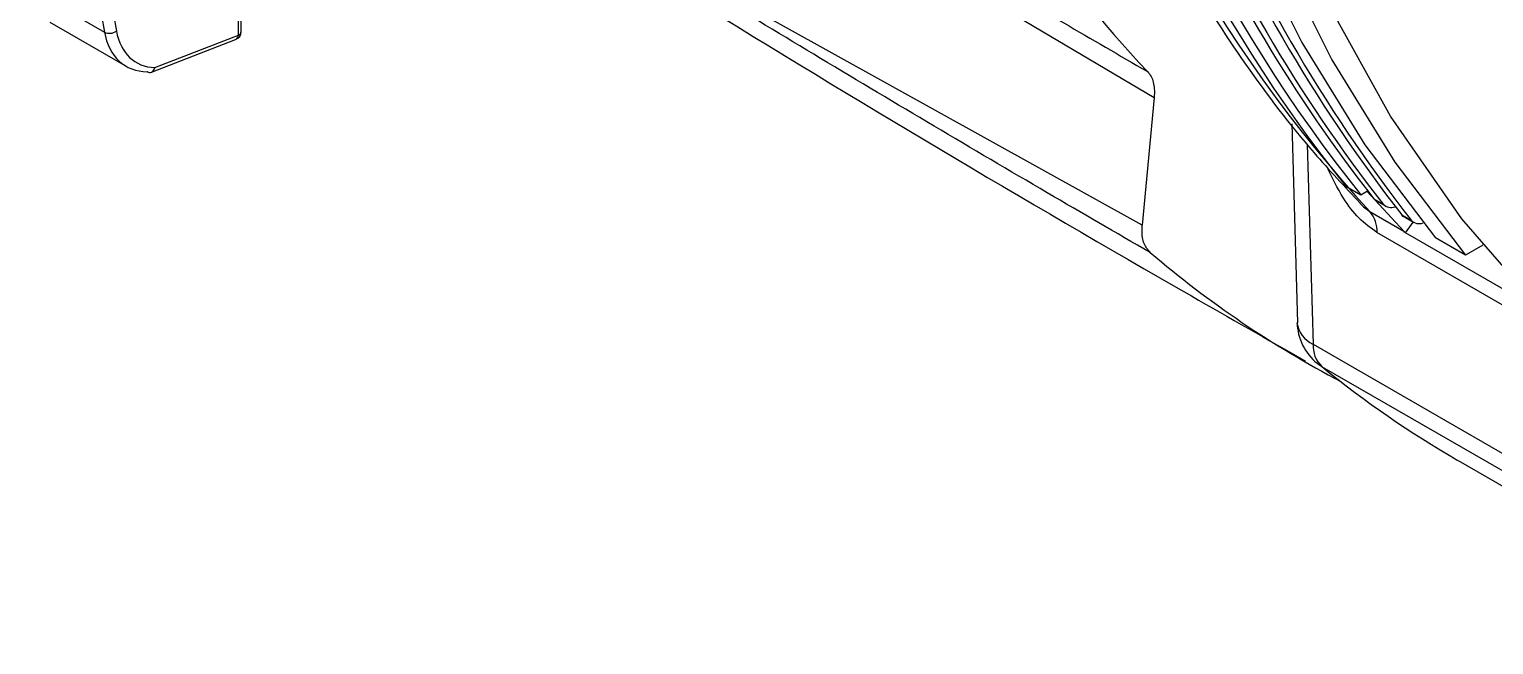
# Model space of a CAD drawing. Extents: x 8 to 113, y 1 to 87.
# Drawn here: x 16.085 to 17.745, y 64.761 to 65.459 of the extents above; entities that cross this region are included whole.
import ezdxf

# ---------------------------------------------------------------- set-up
doc = ezdxf.new("R2010")
doc.units = 0
doc.header["$MEASUREMENT"] = 0
doc.layers.add('OBJECT', color=7, linetype='CONTINUOUS')

msp = doc.modelspace()

# ---------------------------------------------------------------- linework, layer by layer
at = {"layer": 'OBJECT'}
for p, q in [((16.8817, 65.6652), (17.3604, 65.3811)), ((17.3469, 65.2363), (16.7265, 65.5808)), ((16.3219, 65.4519), (16.3219, 65.5581)), ((16.3252, 65.4562), (16.3252, 65.5624)), ((16.0848, 65.5046), (16.17, 65.4553)), ((16.108, 65.4667), (16.1946, 65.4167)), ((16.2273, 65.4153), (16.3219, 65.4519)), ((16.2233, 65.4099), (16.3188, 65.4469)), ((16.2189, 65.4103), (16.2186, 65.4104)), ((17.3604, 65.3811), (17.3469, 65.2363)), ((17.5164, 65.3512), (17.523, 65.1257)), ((17.5341, 65.3284), (17.5406, 65.1016)), ((17.5777, 65.2808), (17.5947, 65.271)), ((17.5947, 65.271), (17.6022, 65.2753)), ((17.6437, 65.2295), (17.6017, 65.2751)), ((17.6096, 65.2663), (17.6202, 65.2602)), ((17.6049, 65.2519), (17.6437, 65.2295)), ((17.6124, 65.2639), (17.623, 65.2578)), ((17.6414, 65.248), (17.6519, 65.2419)), ((17.6442, 65.2456), (17.6547, 65.2395)), ((17.6455, 65.2277), (17.6543, 65.2397)), ((18.2118, 64.8824), (17.6131, 65.228)), ((17.6455, 65.2277), (17.6437, 65.2295)), ((17.6453, 65.2276), (17.6455, 65.2277)), ((17.8013, 65.1376), (17.6453, 65.2276)), ((17.7134, 65.2025), (17.6794, 65.2221)), ((17.7331, 65.2139), (17.7134, 65.2025)), ((17.5406, 65.1016), (18.2144, 64.7126)), ((17.5507, 65.0759), (17.5453, 65.0796)), ((18.2245, 64.6869), (17.5507, 65.0759)), ((17.705, 64.9696), (18.3788, 64.5806))]:
    msp.add_line(p, q, dxfattribs=at)
at = {"layer": 'OBJECT', "flags": 128}
for points in [[(17.6794, 68.2433), (17.5993, 68.0455), (17.5278, 67.8469), (17.4652, 67.6485), (17.4118, 67.4512), (17.3678, 67.2556), (17.3334, 67.0626), (17.3088, 66.873), (17.2939, 66.6877), (17.289, 66.5073), (17.2939, 66.3326), (17.3088, 66.1644), (17.3334, 66.0034), (17.3678, 65.8501), (17.4118, 65.7053), (17.4652, 65.5696), (17.5278, 65.4435), (17.5993, 65.3275), (17.6794, 65.2221)], [(17.7134, 68.2237), (17.6332, 68.0259), (17.5618, 67.8273), (17.4992, 67.629), (17.4458, 67.4316), (17.4018, 67.236), (17.3674, 67.043), (17.3427, 66.8534), (17.3279, 66.6681), (17.3229, 66.4877), (17.3279, 66.313), (17.3427, 66.1448), (17.3674, 65.9838), (17.4018, 65.8305), (17.4458, 65.6857), (17.4992, 65.55), (17.5618, 65.4239), (17.6332, 65.3079), (17.7134, 65.2025)], [(17.7996, 65.1395), (17.7093, 65.2437), (17.6284, 65.3602), (17.5574, 65.4883), (17.4967, 65.6276), (17.4463, 65.7773), (17.4067, 65.9367), (17.378, 66.1051), (17.3604, 66.2818), (17.3538, 66.4658)], [(17.6124, 65.2639), (17.6112, 65.2648), (17.6096, 65.2663)], [(17.6442, 65.2456), (17.6429, 65.2464), (17.6414, 65.248)]]:
    msp.add_lwpolyline(points, dxfattribs=at)
at = {"layer": 'OBJECT'}
for centre, radius, start, end in [((19.0067, 66.315), 1.7328, 186.0325, 218.0071), ((19.0197, 66.3104), 1.7357, 185.8307, 217.9959), ((18.9766, 66.3218), 1.7225, 186.7786, 218.0485), ((18.9441, 66.3147), 1.6971, 188.6591, 218.1526), ((18.8766, 66.3003), 1.644, 192.2284, 218.7639), ((18.8511, 66.3049), 1.6341, 193.0374, 218.8084), ((18.747, 66.3026), 1.5519, 194.248, 222.6115), ((18.359, 66.3605), 1.3837, 204.6386, 223.3491), ((16.1758, 65.4675), 0.0135, 244.4865, 305.5595), ((16.3152, 65.4562), 0.01, 291.1945, 0), ((16.3162, 65.4519), 0.00568, 297.3205, 359.8537), ((16.3202, 65.4566), 0.00502, 289.648, 355.042), ((17.5786, 65.2295), 0.0346, 357.5778, 40.3881), ((17.629, 65.2686), 0.0122, 223.5641, 292.4379), ((17.6607, 65.2503), 0.0122, 223.5641, 292.4379), ((18.119, 66.0992), 1.1752, 229.5175, 242.2631), ((17.5844, 65.1278), 0.062, 181.6793, 230.8962), ((17.553, 65.1298), 0.0309, 187.8614, 246.2029), ((17.5733, 65.0997), 0.0328, 176.702, 226.3597), ((18.2947, 65.9906), 1.1791, 230.8731, 239.9873)]:
    msp.add_arc(centre, radius, start, end, dxfattribs=at)
for centre, major_axis, ratio, start_param, end_param in [((17.8171, 66.6433), (1.2181, 1.8937), 0.606848, 2.203527, 2.567035), ((17.8238, 66.639), (1.2131, 1.885), 0.606975, 2.203671, 2.567179), ((16.2575, 65.5189), (0.0646, 0.1012), 0.604584, 2.564505, 3.501126), ((16.2642, 65.5146), (0.0596, 0.0926), 0.606975, 2.567179, 3.488712), ((17.5952, 65.1869), (0.0494, 0.0416), 0.566339, 6.253736, 6.322734)]:
    msp.add_ellipse(centre, major_axis=major_axis, ratio=ratio, start_param=start_param, end_param=end_param, dxfattribs=at)
for points, knots in [([(17.2339, 65.9119), (17.2339, 65.9118), (17.246, 65.864), (17.2781, 65.7751), (17.3307, 65.6465), (17.3928, 65.5275), (17.4628, 65.4175), (17.5304, 65.3291), (17.5765, 65.28), (17.5942, 65.2612)], [0, 0, 0, 0, 0.0002198, 0.1787795, 0.3571044, 0.5350959, 0.7126562, 0.8897047, 1, 1, 1, 1]), ([(16.9049, 65.6742), (16.928, 65.6603), (17.0138, 65.6088), (17.163, 65.5208), (17.2896, 65.4474), (17.3528, 65.4107)], [0, 0, 0, 0, 0.155728, 0.577864, 1, 1, 1, 1]), ([(17.356, 65.2053), (17.3171, 65.2278), (17.2357, 65.275), (17.1109, 65.3486), (16.9833, 65.4247), (16.8551, 65.5021), (16.7698, 65.5542), (16.7265, 65.5808)], [0, 0, 0, 0, 0.187145, 0.391348, 0.595125, 0.793954, 1, 1, 1, 1]), ([(16.8051, 65.5128), (16.8153, 65.5065), (17.0122, 65.384), (17.2544, 65.2402), (17.4888, 65.1069), (17.5319, 65.0823)], [0, 0, 0, 0, 0.042638, 0.823799, 1, 1, 1, 1]), ([(16.2189, 65.4103), (16.2197, 65.4099), (16.2212, 65.4093), (16.2235, 65.4098), (16.2255, 65.4112), (16.2267, 65.4132), (16.2272, 65.4147), (16.2273, 65.4152), (16.2273, 65.4153)], [0, 0, 0, 0, 0.2192768, 0.4385033, 0.6592408, 0.8829816, 0.9858182, 1, 1, 1, 1]), ([(17.3528, 65.4107), (17.3543, 65.4089), (17.3583, 65.4039), (17.361, 65.3935), (17.3606, 65.3845), (17.3604, 65.3811)], [0, 0, 0, 0, 0.263891, 0.723095, 1, 1, 1, 1]), ([(17.6131, 65.228), (17.6062, 65.233), (17.5924, 65.243), (17.5721, 65.2696), (17.5623, 65.2903), (17.5565, 65.3024)], [0, 0, 0, 0, 0.29745, 0.592559, 1, 1, 1, 1]), ([(17.594, 65.261), (17.5958, 65.2592), (17.5993, 65.2556), (17.603, 65.2532), (17.6049, 65.2519)], [0, 0, 0, 0, 0.487537, 1, 1, 1, 1]), ([(17.356, 65.2053), (17.3534, 65.2084), (17.3482, 65.2146), (17.3463, 65.2267), (17.3468, 65.2343), (17.3469, 65.2363)], [0, 0, 0, 0, 0.425026, 0.850044, 1, 1, 1, 1])]:
    msp.add_open_spline(points, degree=3, knots=knots, dxfattribs=at)

doc.saveas('drawing.dxf')
